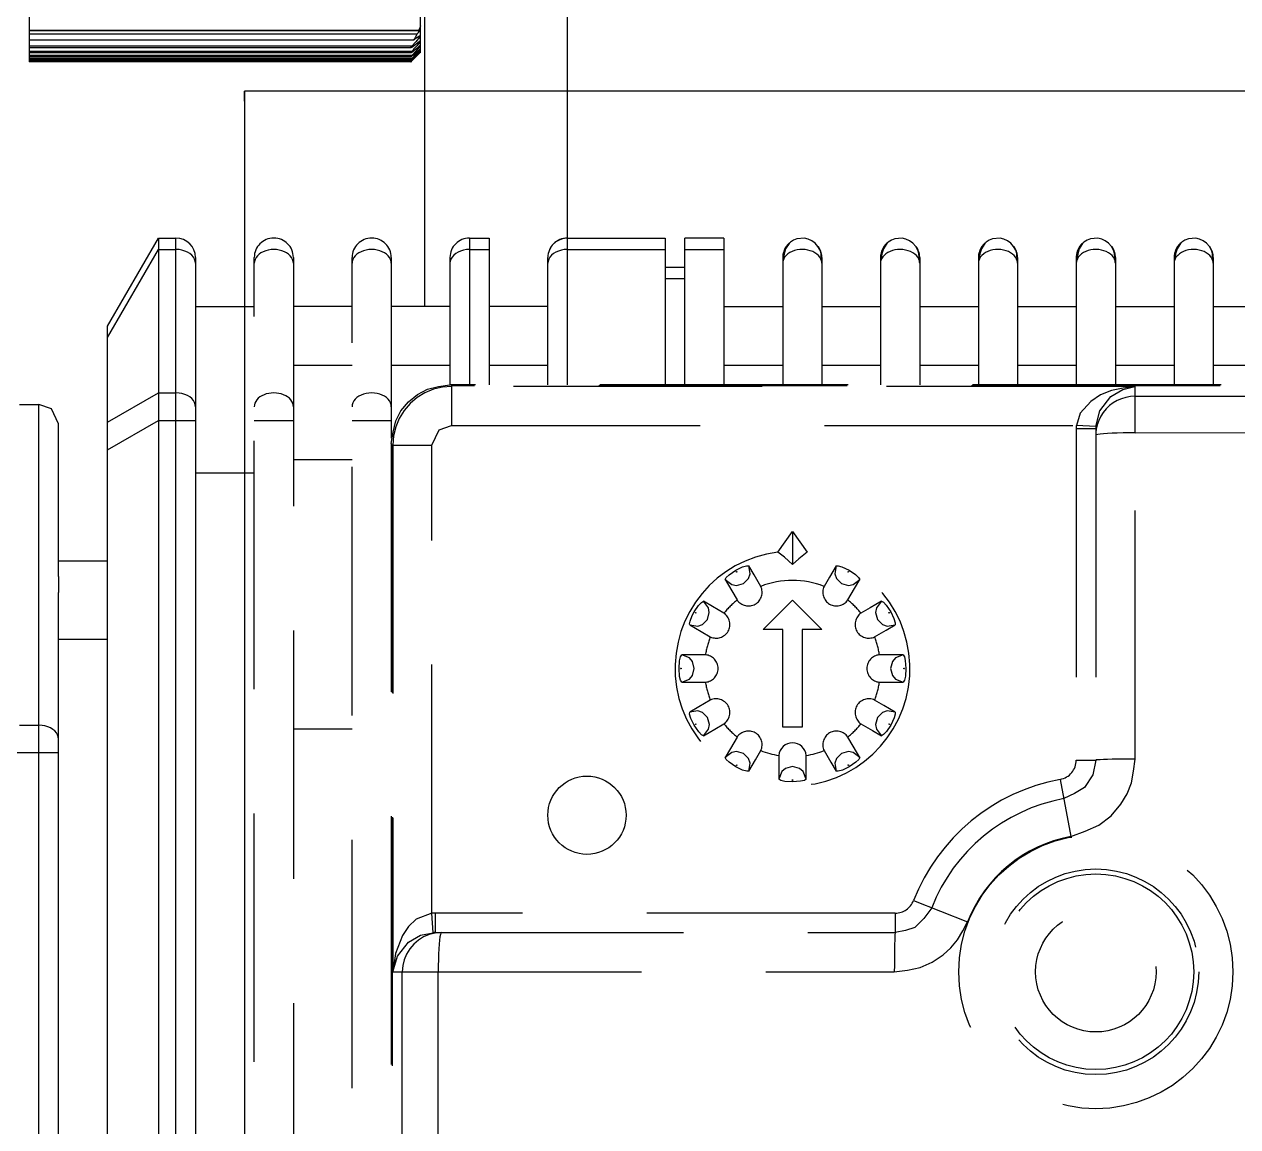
# Model space of a CAD drawing. Extents: x -9877 to -4419, y 2249 to 6216.
# Drawn here: x -5172.9 to -5110.9, y 2681.2 to 2737.6 of the extents above; entities that cross this region are included whole.
import ezdxf

# ---------------------------------------------------------------- set-up
doc = ezdxf.new("R2010")
doc.units = 0
doc.linetypes.add('DASHED', pattern=[19.05, 12.7, -6.35])
doc.layers.add('LY_1', color=7, linetype='CONTINUOUS')

msp = doc.modelspace()

# ---------------------------------------------------------------- linework, layer by layer
at = {"layer": 'LY_1', "color": 110, "linetype": 'CONTINUOUS'}
for p, q in [((-5152.454721, 3176.167356), (-5152.454721, 2734.167356)), ((-5145.154721, 2734.167356), (-5145.154721, 2771.246173)), ((-5172.654721, 2759.667356), (-5172.654721, 2735.667356)), ((-5152.654721, 2736.167356), (-5152.654721, 2742.261595)), ((-5152.664929, 2737.34134), (-5152.702577, 2737.325815)), ((-5152.654721, 2737.331224), (-5152.664929, 2737.34134)), ((-5172.654721, 2737.296267), (-5152.749824, 2737.296267)), ((-5152.702577, 2737.251173), (-5172.654721, 2737.251173)), ((-5152.850312, 2737.079657), (-5172.654721, 2737.079657)), ((-5172.654721, 2736.790369), (-5152.995552, 2736.790369)), ((-5152.702577, 2736.928769), (-5152.794723, 2736.928769)), ((-5152.672994, 2737.009434), (-5152.702577, 2736.992554)), ((-5152.662063, 2737.012024), (-5152.672994, 2737.009434)), ((-5152.654721, 2737.004741), (-5152.662063, 2737.012024)), ((-5152.657753, 2736.992881), (-5152.654721, 2737.004741)), ((-5153.104493, 2736.468267), (-5172.654721, 2736.468267)), ((-5153.148735, 2736.385013), (-5172.654721, 2736.385013)), ((-5153.104493, 2736.204759), (-5172.654721, 2736.204759)), ((-5153.150876, 2736.128341), (-5172.654721, 2736.128341)), ((-5153.148735, 2736.385018), (-5153.154721, 2736.391044)), ((-5153.154721, 2735.667356), (-5152.654721, 2736.167356)), ((-5153.150876, 2736.128345), (-5153.154721, 2736.132215)), ((-5153.142442, 2736.130832), (-5153.150876, 2736.128345)), ((-5153.104493, 2736.408814), (-5153.148735, 2736.385018)), ((-5153.104493, 2736.156845), (-5153.142442, 2736.130832)), ((-5152.702577, 2736.658683), (-5152.772143, 2736.658683)), ((-5152.702577, 2736.442229), (-5152.753007, 2736.442229)), ((-5152.702577, 2736.280463), (-5152.736433, 2736.280463)), ((-5152.702577, 2736.174174), (-5152.721806, 2736.174174)), ((-5152.702577, 2736.123877), (-5152.708682, 2736.123877)), ((-5152.682406, 2736.149301), (-5152.702577, 2736.12982)), ((-5152.654721, 2736.174361), (-5152.682406, 2736.149301)), ((-5153.104493, 2735.997095), (-5172.654721, 2735.997095)), ((-5153.152554, 2735.927399), (-5172.654721, 2735.927399)), ((-5153.104493, 2735.846288), (-5172.654721, 2735.846288)), ((-5153.153754, 2735.783166), (-5172.654721, 2735.783166)), ((-5153.104493, 2735.753071), (-5172.654721, 2735.753071)), ((-5153.154478, 2735.696343), (-5172.654721, 2735.696343)), ((-5153.154721, 2735.667356), (-5172.654721, 2735.667356)), ((-5153.152554, 2735.927399), (-5153.154721, 2735.929584)), ((-5153.154721, 2735.667356), (-5153.144438, 2735.677721)), ((-5153.142442, 2735.931673), (-5153.152554, 2735.927399)), ((-5153.144438, 2735.677721), (-5153.104493, 2735.7179)), ((-5153.104493, 2735.960954), (-5153.142442, 2735.931673)), ((-5153.104493, 2735.7179), (-5153.129216, 2735.7179)), ((-5139.802154, 2734.167356), (-5161.654721, 2734.167356)), ((-5161.654721, 2733.667356), (-5161.654721, 2734.167356)), ((-5051.654721, 2734.167356), (-5161.654721, 2734.167356)), ((-5161.654721, 2734.167356), (-5161.654721, 2667.167356)), ((-5168.654721, 2722.167356), (-5166.054721, 2726.667356)), ((-5166.054721, 2726.667356), (-5165.154721, 2726.667356)), ((-5166.054721, 2726.667356), (-5166.054721, 2651.667356)), ((-5165.154721, 2651.667356), (-5165.154721, 2726.667356)), ((-5168.654721, 2721.581569), (-5166.054721, 2726.081569)), ((-5166.054721, 2726.081569), (-5165.154721, 2726.081569)), ((-5164.154721, 2725.667356), (-5164.154721, 2652.667356)), ((-5164.154721, 2723.167356), (-5161.997248, 2723.167356)), ((-5168.654721, 2717.253142), (-5168.654721, 2721.581569)), ((-5168.654721, 2717.253142), (-5166.054721, 2718.753142)), ((-5166.054721, 2718.753142), (-5165.154721, 2718.753142)), ((-5173.154721, 2718.167356), (-5172.154721, 2718.167356)), ((-5172.154721, 2660.167356), (-5172.154721, 2718.167356)), ((-5171.154721, 2709.373354), (-5171.154721, 2717.167356)), ((-5168.654721, 2715.838928), (-5166.054721, 2717.338928)), ((-5166.054721, 2717.338928), (-5164.154721, 2717.338928)), ((-5168.654721, 2662.495783), (-5168.654721, 2715.838928)), ((-5164.154721, 2714.667356), (-5161.654721, 2714.667356)), ((-5171.154721, 2710.167356), (-5168.654721, 2710.167356)), ((-5171.154721, 2669.775374), (-5171.154721, 2708.559337)), ((-5171.154721, 2706.167356), (-5168.654721, 2706.167356)), ((-5173.154721, 2701.765335), (-5172.154721, 2701.765335)), ((-5171.154721, 2700.351122), (-5174.154721, 2700.351122)), ((-5119.154721, 2699.984009), (-5118.154721, 2699.984009))]:
    msp.add_line(p, q, dxfattribs=at)
at = {"layer": 'LY_1', "color": 110, "linetype": 'DASHED'}
for p, q in [((-5161.654721, 2734.167356), (-5161.654721, 2722.523301)), ((-5152.454721, 2734.167356), (-5152.454721, 2723.167356)), ((-5145.154721, 2726.667356), (-5145.154721, 2734.167356)), ((-5150.154721, 2726.667356), (-5150.154721, 2719.167353)), ((-5150.154721, 2726.667356), (-5149.154721, 2726.667356)), ((-5149.154721, 2726.667356), (-5149.154721, 2719.167353)), ((-5145.154721, 2726.657759), (-5145.304072, 2726.648744)), ((-5145.154721, 2726.667356), (-5140.154721, 2726.667356)), ((-5145.154721, 2719.167353), (-5145.154721, 2726.667356)), ((-5140.154721, 2726.667356), (-5140.154721, 2719.167353)), ((-5137.154721, 2726.667356), (-5139.154721, 2726.667356)), ((-5139.154721, 2719.167353), (-5139.154721, 2726.667356)), ((-5137.154721, 2726.667356), (-5137.154721, 2719.167353)), ((-5161.154721, 2665.509043), (-5161.154721, 2725.667356)), ((-5159.154721, 2725.667356), (-5159.154721, 2664.209316)), ((-5156.154721, 2664.167356), (-5156.154721, 2725.667356)), ((-5154.154721, 2725.667356), (-5154.154721, 2716.445324)), ((-5151.154721, 2725.667356), (-5151.154721, 2719.167353)), ((-5150.154721, 2726.081569), (-5149.154721, 2726.081569)), ((-5146.154721, 2719.167353), (-5146.154721, 2725.667356)), ((-5145.154721, 2726.081569), (-5140.154721, 2726.081569)), ((-5139.154721, 2726.081569), (-5137.154721, 2726.081569)), ((-5134.154721, 2725.667356), (-5134.154721, 2719.167353)), ((-5132.154721, 2725.667356), (-5132.154721, 2719.167353)), ((-5129.154721, 2725.667356), (-5129.154721, 2719.167353)), ((-5127.154721, 2725.667356), (-5127.154721, 2719.167353)), ((-5124.154721, 2725.667356), (-5124.154721, 2719.167353)), ((-5122.154721, 2725.667356), (-5122.154721, 2719.167353)), ((-5119.154721, 2725.667356), (-5119.154721, 2719.167353)), ((-5117.154721, 2725.667356), (-5117.154721, 2719.167353)), ((-5114.154721, 2725.667356), (-5114.154721, 2719.167353)), ((-5112.154721, 2725.667356), (-5112.154721, 2719.167353)), ((-5139.154721, 2725.167356), (-5140.154721, 2725.167356)), ((-5139.154721, 2724.581569), (-5140.154721, 2724.581569)), ((-5161.997248, 2723.167356), (-5161.154721, 2723.167356)), ((-5156.154721, 2723.167356), (-5159.154721, 2723.167356)), ((-5151.154721, 2723.167356), (-5154.154721, 2723.167356)), ((-5146.154721, 2723.167356), (-5149.154721, 2723.167356)), ((-5137.154721, 2723.167356), (-5134.154721, 2723.167356)), ((-5132.154721, 2723.167356), (-5129.154721, 2723.167356)), ((-5127.154721, 2723.167356), (-5124.154721, 2723.167356)), ((-5122.154721, 2723.167356), (-5119.154721, 2723.167356)), ((-5117.154721, 2723.167356), (-5114.154721, 2723.167356)), ((-5112.154721, 2723.167356), (-5109.154721, 2723.167356)), ((-5159.154721, 2720.167356), (-5156.154721, 2720.167356)), ((-5154.154721, 2720.167356), (-5151.154721, 2720.167356)), ((-5149.154721, 2720.167356), (-5146.154721, 2720.167356)), ((-5137.154721, 2720.167356), (-5134.154721, 2720.167356)), ((-5132.154721, 2720.167356), (-5129.154721, 2720.167356)), ((-5127.154721, 2720.167356), (-5124.154721, 2720.167356)), ((-5122.154721, 2720.167356), (-5119.154721, 2720.167356)), ((-5117.154721, 2720.167356), (-5114.154721, 2720.167356)), ((-5112.154721, 2720.167356), (-5109.154721, 2720.167356)), ((-5073.650613, 2719.167353), (-5151.15883, 2719.167353)), ((-5073.703018, 2719.114948), (-5151.106425, 2719.114948)), ((-5151.074735, 2719.083258), (-5151.106425, 2719.114948)), ((-5151.074735, 2719.083258), (-5151.074735, 2717.085999)), ((-5116.154721, 2719.083258), (-5151.074735, 2719.083258)), ((-5116.154721, 2719.083258), (-5116.154721, 2718.580397)), ((-5161.154721, 2717.338928), (-5159.154721, 2717.338928)), ((-5156.154721, 2717.338928), (-5154.154721, 2717.338928)), ((-5151.074735, 2717.085999), (-5119.15061, 2717.085999)), ((-5119.154721, 2716.928776), (-5118.154721, 2716.928776)), ((-5119.154721, 2716.928776), (-5119.154721, 2699.984009)), ((-5118.15198, 2717.033735), (-5119.15061, 2717.085999)), ((-5118.154721, 2716.928776), (-5118.154721, 2699.984009)), ((-5116.145152, 2700.035764), (-5116.145152, 2716.714314)), ((-5154.154718, 2716.171464), (-5154.154718, 2664.167356)), ((-5154.102313, 2716.119059), (-5154.102313, 2664.167356)), ((-5154.102313, 2716.119059), (-5154.070624, 2716.08737)), ((-5154.070624, 2716.08737), (-5152.073365, 2716.08737)), ((-5154.070624, 2716.08737), (-5154.070624, 2689.167356)), ((-5152.073365, 2692.163244), (-5152.073365, 2716.08737)), ((-5159.154721, 2715.341853), (-5156.154721, 2715.341853)), ((-5161.654721, 2714.667356), (-5161.154721, 2714.667356)), ((-5134.404721, 2710.620296), (-5133.654721, 2711.667356)), ((-5133.654721, 2711.667356), (-5132.904721, 2710.620296)), ((-5133.654721, 2711.667356), (-5133.654721, 2709.985537)), ((-5135.154721, 2706.667356), (-5133.654721, 2708.167356)), ((-5133.654721, 2708.167356), (-5132.154721, 2706.667356)), ((-5134.154721, 2706.667356), (-5135.154721, 2706.667356)), ((-5134.154721, 2701.667356), (-5134.154721, 2706.667356)), ((-5133.154721, 2706.667356), (-5133.154721, 2701.667356)), ((-5132.154721, 2706.667356), (-5133.154721, 2706.667356)), ((-5159.154721, 2701.591566), (-5156.154721, 2701.591566)), ((-5133.154721, 2701.667356), (-5134.154721, 2701.667356)), ((-5119.972903, 2699.000677), (-5119.433538, 2696.083615)), ((-5127.470131, 2692.803719), (-5124.706708, 2691.724989)), ((-5152.021101, 2691.164615), (-5152.073365, 2692.163244)), ((-5128.401672, 2692.167356), (-5151.916142, 2692.167356)), ((-5151.916142, 2692.167356), (-5151.916142, 2691.167356)), ((-5128.401672, 2692.167356), (-5128.401672, 2691.167356)), ((-5151.916142, 2691.167356), (-5128.401672, 2691.167356)), ((-5154.070624, 2689.167356), (-5128.4507, 2689.167356))]:
    msp.add_line(p, q, dxfattribs=at)
at = {"layer": 'LY_1', "color": 110, "linetype": 'CONTINUOUS'}
for points in [[(-5152.654721, 2737.517473), (-5152.701392, 2737.406681), (-5152.749824, 2737.296267)], [(-5152.702577, 2737.325815), (-5152.729009, 2737.309279), (-5152.749824, 2737.296267)], [(-5152.702577, 2737.251173), (-5152.666485, 2737.300195), (-5152.654721, 2737.331224)], [(-5152.702577, 2736.928769), (-5152.903188, 2736.698224), (-5153.104493, 2736.468267)], [(-5152.702577, 2736.711299), (-5152.903188, 2736.559864), (-5153.104493, 2736.408814)], [(-5152.850312, 2737.079657), (-5152.921552, 2736.934667), (-5152.995552, 2736.790369)], [(-5152.702577, 2736.992554), (-5152.848877, 2736.891366), (-5152.995552, 2736.790369)], [(-5152.850312, 2737.079657), (-5152.767267, 2737.175972), (-5152.702577, 2737.251173)], [(-5152.702577, 2736.928769), (-5152.666485, 2736.976368), (-5152.657753, 2736.992881)], [(-5152.654721, 2736.730206), (-5152.672994, 2736.730701), (-5152.702577, 2736.711299)], [(-5152.702577, 2736.658683), (-5152.666485, 2736.704628), (-5152.654721, 2736.730206)], [(-5153.154721, 2736.391044), (-5153.135598, 2736.429324), (-5153.104493, 2736.468267)], [(-5153.154721, 2736.132215), (-5153.135598, 2736.166995), (-5153.104493, 2736.204759)], [(-5152.702577, 2736.483422), (-5152.903188, 2736.319925), (-5153.104493, 2736.156845)], [(-5152.702577, 2736.442229), (-5152.903188, 2736.219378), (-5153.104493, 2735.997095)], [(-5153.009178, 2736.311916), (-5153.056816, 2736.258321), (-5153.104493, 2736.204759)], [(-5152.702577, 2736.310031), (-5152.903188, 2736.13527), (-5153.104493, 2735.960954)], [(-5152.702577, 2736.280463), (-5152.903188, 2736.063099), (-5153.104493, 2735.846288)], [(-5152.702577, 2736.191972), (-5152.903188, 2736.006798), (-5153.104493, 2735.822095)], [(-5152.702577, 2736.123877), (-5152.903188, 2735.92063), (-5153.104493, 2735.7179)], [(-5152.702577, 2736.658683), (-5152.855675, 2736.48513), (-5153.009178, 2736.311916)], [(-5152.702577, 2736.12982), (-5152.852294, 2735.984415), (-5153.002398, 2735.839287)], [(-5152.702577, 2736.174174), (-5152.843983, 2736.02544), (-5152.985735, 2735.876973)], [(-5152.702577, 2736.442229), (-5152.666485, 2736.486296), (-5152.654721, 2736.508955)], [(-5152.654721, 2736.508955), (-5152.672994, 2736.50525), (-5152.702577, 2736.483422)], [(-5152.702577, 2736.280463), (-5152.666485, 2736.322438), (-5152.654721, 2736.342066)], [(-5152.654721, 2736.342066), (-5152.672994, 2736.33418), (-5152.702577, 2736.310031)], [(-5152.702577, 2736.174174), (-5152.666485, 2736.213851), (-5152.654721, 2736.230354)], [(-5152.654721, 2736.230354), (-5152.672994, 2736.218324), (-5152.702577, 2736.191972)], [(-5152.702577, 2736.123877), (-5152.666485, 2736.161064), (-5152.654721, 2736.174361)], [(-5153.154721, 2735.929584), (-5153.135598, 2735.960695), (-5153.104493, 2735.997095)], [(-5153.154721, 2735.784139), (-5153.135598, 2735.811429), (-5153.104493, 2735.846288)], [(-5153.104493, 2735.822095), (-5153.142442, 2735.789689), (-5153.154721, 2735.784139)], [(-5153.154721, 2735.696587), (-5153.135598, 2735.719923), (-5153.104493, 2735.753071)], [(-5153.104493, 2735.740946), (-5153.142442, 2735.705572), (-5153.154721, 2735.696587)], [(-5152.985735, 2735.876973), (-5153.045084, 2735.814999), (-5153.104493, 2735.753071)], [(-5153.002398, 2735.839287), (-5153.053423, 2735.7901), (-5153.104493, 2735.740946)], [(-5164.154721, 2725.374462), (-5164.167033, 2725.485078), (-5164.203665, 2725.59297), (-5164.263715, 2725.695482), (-5164.345704, 2725.790089), (-5164.447614, 2725.874462), (-5164.566936, 2725.946524), (-5164.700731, 2726.004499), (-5164.845704, 2726.046961), (-5164.998287, 2726.072864), (-5165.154721, 2726.081569)], [(-5168.654721, 2721.581569), (-5168.654721, 2722.047353), (-5168.654721, 2722.167356)], [(-5164.154721, 2718.046035), (-5164.167033, 2718.156651), (-5164.203665, 2718.264543), (-5164.263715, 2718.367055), (-5164.345704, 2718.461662), (-5164.447614, 2718.546035), (-5164.566936, 2718.618097), (-5164.700731, 2718.676072), (-5164.845704, 2718.718534), (-5164.998287, 2718.744436), (-5165.154721, 2718.753142)], [(-5171.154721, 2717.167356), (-5171.521221, 2717.941098), (-5172.154721, 2718.167356)], [(-5168.654721, 2715.838928), (-5168.654721, 2716.689748), (-5168.654721, 2717.253142)], [(-5171.154721, 2709.373354), (-5171.155554, 2708.948144), (-5171.154721, 2708.559337)], [(-5171.154721, 2701.058229), (-5171.167033, 2701.168844), (-5171.203665, 2701.276737), (-5171.263715, 2701.379248), (-5171.345704, 2701.473856), (-5171.447614, 2701.558229), (-5171.566936, 2701.63029), (-5171.700731, 2701.688265), (-5171.845704, 2701.730727), (-5171.998287, 2701.75663), (-5172.154721, 2701.765335)], [(-5135.879868, 2699.415942), (-5135.819555, 2699.836853), (-5135.903642, 2700.066686), (-5136.161596, 2700.324799), (-5136.514747, 2700.419396), (-5136.755785, 2700.377187), (-5137.09007, 2700.114518)], [(-5136.552067, 2699.648845), (-5136.886022, 2699.87627), (-5137.037372, 2700.017454), (-5137.090049, 2700.114503)], [(-5135.87992, 2699.415838), (-5135.54069, 2700.004155), (-5135.273118, 2700.468452)], [(-5132.036325, 2700.468452), (-5131.696126, 2699.878175), (-5131.429523, 2699.415838)], [(-5130.219561, 2700.114423), (-5130.553548, 2700.377146), (-5130.794554, 2700.419389), (-5131.146453, 2700.324696), (-5131.405704, 2700.066896), (-5131.489745, 2699.837144), (-5131.429249, 2699.415973)], [(-5130.21954, 2700.114392), (-5130.272106, 2700.017471), (-5130.423055, 2699.876579), (-5130.757236, 2699.648925)], [(-5135.880201, 2699.415957), (-5135.994876, 2699.413918), (-5136.199503, 2699.477755), (-5136.552067, 2699.648845)], [(-5130.757236, 2699.648925), (-5131.104419, 2699.479903), (-5131.312711, 2699.4143), (-5131.429241, 2699.415957)], [(-5116.145152, 2700.035764), (-5116.459081, 2700.035162), (-5116.76547, 2700.033292), (-5117.056729, 2700.030202), (-5117.325642, 2700.025967), (-5117.565547, 2700.020693), (-5117.770502, 2700.01451), (-5117.935429, 2700.007572), (-5118.056242, 2700.00005), (-5118.129948, 2699.99213), (-5118.154721, 2699.984009)]]:
    msp.add_lwpolyline(points, dxfattribs=at)
at = {"layer": 'LY_1', "color": 110, "linetype": 'DASHED'}
for points in [[(-5145.304072, 2726.648744), (-5145.453139, 2726.616518), (-5145.724698, 2726.487266), (-5145.944077, 2726.280219), (-5146.091263, 2726.01835)], [(-5132.168304, 2725.500895), (-5132.193352, 2725.871149), (-5132.245972, 2726.04381), (-5132.354029, 2726.238937), (-5132.499887, 2726.408379), (-5132.66993, 2726.531627), (-5132.854855, 2726.611718), (-5133.046978, 2726.651978), (-5133.427787, 2726.618772), (-5133.602739, 2726.551281), (-5133.759434, 2726.453281), (-5133.829829, 2726.389499), (-5134.002485, 2726.118221), (-5134.082935, 2725.852923), (-5134.134005, 2725.51373)], [(-5127.168304, 2725.500895), (-5127.193352, 2725.871149), (-5127.245972, 2726.04381), (-5127.354029, 2726.238937), (-5127.499887, 2726.408379), (-5127.66993, 2726.531627), (-5127.854855, 2726.611718), (-5128.046978, 2726.651978), (-5128.427787, 2726.618772), (-5128.602739, 2726.551281), (-5128.759434, 2726.453281), (-5128.829829, 2726.389499), (-5129.002485, 2726.118221), (-5129.082935, 2725.852923), (-5129.134005, 2725.51373)], [(-5122.168304, 2725.500895), (-5122.193352, 2725.871149), (-5122.245972, 2726.04381), (-5122.354029, 2726.238937), (-5122.499887, 2726.408379), (-5122.66993, 2726.531627), (-5122.854855, 2726.611718), (-5123.046978, 2726.651978), (-5123.427787, 2726.618772), (-5123.602739, 2726.551281), (-5123.759434, 2726.453281), (-5123.829829, 2726.389499), (-5124.002485, 2726.118221), (-5124.082935, 2725.852923), (-5124.134005, 2725.51373)], [(-5117.168304, 2725.500895), (-5117.193352, 2725.871149), (-5117.245972, 2726.04381), (-5117.354029, 2726.238937), (-5117.499887, 2726.408379), (-5117.66993, 2726.531627), (-5117.854855, 2726.611718), (-5118.046978, 2726.651978), (-5118.427787, 2726.618772), (-5118.602739, 2726.551281), (-5118.759434, 2726.453281), (-5118.829829, 2726.389499), (-5119.002485, 2726.118221), (-5119.082935, 2725.852923), (-5119.134005, 2725.51373)], [(-5112.168304, 2725.500895), (-5112.193352, 2725.871149), (-5112.245972, 2726.04381), (-5112.354029, 2726.238937), (-5112.499887, 2726.408379), (-5112.66993, 2726.531627), (-5112.854855, 2726.611718), (-5113.046978, 2726.651978), (-5113.427787, 2726.618772), (-5113.602739, 2726.551281), (-5113.759434, 2726.453281), (-5113.829829, 2726.389499), (-5114.002485, 2726.118221), (-5114.082935, 2725.852923), (-5114.134005, 2725.51373)], [(-5159.154721, 2725.374462), (-5159.1649, 2725.475094), (-5159.195228, 2725.573677), (-5159.245089, 2725.668205), (-5159.313468, 2725.756753), (-5159.398972, 2725.837519), (-5159.499861, 2725.908858), (-5159.61408, 2725.969318), (-5159.739306, 2726.017669), (-5159.872989, 2726.052926), (-5160.012406, 2726.074372), (-5160.154721, 2726.081569), (-5160.297036, 2726.074372), (-5160.436454, 2726.052926), (-5160.570136, 2726.017669), (-5160.695362, 2725.969318), (-5160.809582, 2725.908858), (-5160.910471, 2725.837519), (-5160.995975, 2725.756753), (-5161.064353, 2725.668205), (-5161.114214, 2725.573677), (-5161.144543, 2725.475094), (-5161.154721, 2725.374462)], [(-5154.154721, 2725.374462), (-5154.1649, 2725.475094), (-5154.195228, 2725.573677), (-5154.245089, 2725.668205), (-5154.313468, 2725.756753), (-5154.398972, 2725.837519), (-5154.499861, 2725.908858), (-5154.61408, 2725.969318), (-5154.739306, 2726.017669), (-5154.872989, 2726.052926), (-5155.012406, 2726.074372), (-5155.154721, 2726.081569), (-5155.297036, 2726.074372), (-5155.436454, 2726.052926), (-5155.570136, 2726.017669), (-5155.695362, 2725.969318), (-5155.809582, 2725.908858), (-5155.910471, 2725.837519), (-5155.995975, 2725.756753), (-5156.064353, 2725.668205), (-5156.114214, 2725.573677), (-5156.144543, 2725.475094), (-5156.154721, 2725.374462)], [(-5150.154721, 2726.081569), (-5150.311156, 2726.072864), (-5150.463738, 2726.046961), (-5150.608712, 2726.004499), (-5150.742507, 2725.946524), (-5150.861828, 2725.874462), (-5150.963738, 2725.790089), (-5151.045728, 2725.695482), (-5151.105778, 2725.59297), (-5151.14241, 2725.485078), (-5151.154721, 2725.374462)], [(-5145.154721, 2726.081569), (-5145.311156, 2726.072864), (-5145.463738, 2726.046961), (-5145.608712, 2726.004499), (-5145.742506, 2725.946524), (-5145.861828, 2725.874462), (-5145.963738, 2725.790089), (-5146.045728, 2725.695482), (-5146.105778, 2725.59297), (-5146.14241, 2725.485078), (-5146.154721, 2725.374462), (-5146.154721, 2725.374462)], [(-5132.170766, 2725.500623), (-5132.204715, 2725.595244), (-5132.25677, 2725.685657), (-5132.325939, 2725.770139), (-5132.410903, 2725.84708), (-5132.510044, 2725.915013), (-5132.621471, 2725.972645), (-5132.743061, 2726.018875), (-5132.872498, 2726.052824), (-5133.007313, 2726.073845), (-5133.144937, 2726.081535), (-5133.282748, 2726.07575), (-5133.418119, 2726.056599), (-5133.54847, 2726.024448), (-5133.671316, 2725.979908), (-5133.784317, 2725.92383), (-5133.885318, 2725.857281), (-5133.972396, 2725.78153), (-5134.043889, 2725.698021), (-5134.098436, 2725.608346), (-5134.134997, 2725.514213)], [(-5127.170766, 2725.500623), (-5127.204715, 2725.595244), (-5127.25677, 2725.685657), (-5127.325939, 2725.770139), (-5127.410903, 2725.84708), (-5127.510044, 2725.915013), (-5127.621471, 2725.972645), (-5127.743061, 2726.018875), (-5127.872498, 2726.052824), (-5128.007313, 2726.073845), (-5128.144937, 2726.081535), (-5128.282748, 2726.07575), (-5128.418119, 2726.056599), (-5128.54847, 2726.024448), (-5128.671316, 2725.979908), (-5128.784317, 2725.92383), (-5128.885318, 2725.857281), (-5128.972396, 2725.78153), (-5129.043889, 2725.698021), (-5129.098436, 2725.608346), (-5129.134997, 2725.514213)], [(-5122.170766, 2725.500623), (-5122.204715, 2725.595244), (-5122.25677, 2725.685657), (-5122.325939, 2725.770139), (-5122.410903, 2725.84708), (-5122.510044, 2725.915013), (-5122.621471, 2725.972645), (-5122.743061, 2726.018875), (-5122.872498, 2726.052824), (-5123.007313, 2726.073845), (-5123.144937, 2726.081535), (-5123.282748, 2726.07575), (-5123.418119, 2726.056599), (-5123.54847, 2726.024448), (-5123.671316, 2725.979908), (-5123.784317, 2725.92383), (-5123.885318, 2725.857281), (-5123.972396, 2725.78153), (-5124.043889, 2725.698021), (-5124.098436, 2725.608346), (-5124.134997, 2725.514213)], [(-5117.170766, 2725.500623), (-5117.204715, 2725.595244), (-5117.25677, 2725.685657), (-5117.325939, 2725.770139), (-5117.410903, 2725.84708), (-5117.510044, 2725.915013), (-5117.621471, 2725.972645), (-5117.743061, 2726.018875), (-5117.872498, 2726.052824), (-5118.007313, 2726.073845), (-5118.144937, 2726.081535), (-5118.282748, 2726.07575), (-5118.418119, 2726.056599), (-5118.54847, 2726.024448), (-5118.671316, 2725.979908), (-5118.784317, 2725.92383), (-5118.885318, 2725.857281), (-5118.972396, 2725.78153), (-5119.043889, 2725.698021), (-5119.098436, 2725.608346), (-5119.134997, 2725.514213)], [(-5112.170766, 2725.500623), (-5112.204715, 2725.595244), (-5112.25677, 2725.685657), (-5112.325939, 2725.770139), (-5112.410903, 2725.84708), (-5112.510044, 2725.915013), (-5112.621471, 2725.972645), (-5112.743061, 2726.018875), (-5112.872498, 2726.052824), (-5113.007313, 2726.073845), (-5113.144937, 2726.081535), (-5113.282748, 2726.07575), (-5113.418119, 2726.056599), (-5113.54847, 2726.024448), (-5113.671316, 2725.979908), (-5113.784317, 2725.92383), (-5113.885318, 2725.857281), (-5113.972396, 2725.78153), (-5114.043889, 2725.698021), (-5114.098436, 2725.608346), (-5114.134997, 2725.514213)], [(-5134.134997, 2725.514213), (-5134.149778, 2725.444685), (-5134.154721, 2725.374462)], [(-5132.154721, 2725.374462), (-5132.158741, 2725.437797), (-5132.170766, 2725.500623)], [(-5129.134997, 2725.514213), (-5129.149778, 2725.444685), (-5129.154721, 2725.374462)], [(-5127.154721, 2725.374462), (-5127.158741, 2725.437797), (-5127.170766, 2725.500623)], [(-5124.134997, 2725.514213), (-5124.149778, 2725.444685), (-5124.154721, 2725.374462)], [(-5122.154721, 2725.374462), (-5122.158741, 2725.437797), (-5122.170766, 2725.500623)], [(-5119.134997, 2725.514213), (-5119.149778, 2725.444685), (-5119.154721, 2725.374462)], [(-5117.154721, 2725.374462), (-5117.158741, 2725.437797), (-5117.170766, 2725.500623)], [(-5114.134997, 2725.514213), (-5114.149778, 2725.444685), (-5114.154721, 2725.374462)], [(-5112.154721, 2725.374462), (-5112.158741, 2725.437797), (-5112.170766, 2725.500623)], [(-5159.154721, 2718.046035), (-5159.163276, 2718.138331), (-5159.188795, 2718.229048), (-5159.230842, 2718.316633), (-5159.288696, 2718.399589), (-5159.361368, 2718.476495), (-5159.447614, 2718.546035), (-5159.54596, 2718.607021), (-5159.654721, 2718.658408), (-5159.772038, 2718.699317), (-5159.895902, 2718.729048), (-5160.024195, 2718.747093), (-5160.154721, 2718.753142), (-5160.285247, 2718.747093), (-5160.41354, 2718.729048), (-5160.537405, 2718.699317), (-5160.654721, 2718.658408), (-5160.763483, 2718.607021), (-5160.861828, 2718.546035), (-5160.948075, 2718.476495), (-5161.020747, 2718.399589), (-5161.078601, 2718.316633), (-5161.120647, 2718.229048), (-5161.146166, 2718.138331), (-5161.154721, 2718.046035)], [(-5154.154721, 2718.046035), (-5154.1649, 2718.146667), (-5154.195228, 2718.24525), (-5154.245089, 2718.339778), (-5154.313468, 2718.428326), (-5154.398972, 2718.509092), (-5154.499861, 2718.580431), (-5154.61408, 2718.640891), (-5154.739306, 2718.689242), (-5154.872989, 2718.724499), (-5155.012406, 2718.745945), (-5155.154721, 2718.753142), (-5155.297036, 2718.745945), (-5155.436454, 2718.724499), (-5155.570136, 2718.689242), (-5155.695362, 2718.640891), (-5155.809582, 2718.580431), (-5155.910471, 2718.509092), (-5155.995975, 2718.428326), (-5156.064353, 2718.339778), (-5156.114214, 2718.24525), (-5156.144543, 2718.146667), (-5156.154721, 2718.046035)], [(-5154.154718, 2716.171464), (-5154.060293, 2716.751357), (-5153.925573, 2717.317304), (-5153.657715, 2717.833548), (-5153.276042, 2718.288676), (-5152.820914, 2718.670349), (-5152.304669, 2718.938207), (-5151.738723, 2719.072928), (-5151.15883, 2719.167353)], [(-5151.074735, 2719.083258), (-5151.542949, 2719.045637), (-5151.999627, 2718.935347), (-5152.433558, 2718.755095), (-5152.834088, 2718.509308), (-5153.191384, 2718.204018), (-5153.496673, 2717.846723), (-5153.742461, 2717.446193), (-5153.922713, 2717.012262), (-5154.033003, 2716.555583), (-5154.070624, 2716.08737), (-5154.070624, 2716.08737)], [(-5116.154721, 2719.083258), (-5116.759477, 2718.994886), (-5117.355156, 2718.874507), (-5117.909178, 2718.649494), (-5118.418228, 2718.31782), (-5118.949568, 2717.714379), (-5119.15061, 2717.085999)], [(-5118.15198, 2717.033735), (-5117.943229, 2717.839487), (-5117.386542, 2718.56277), (-5116.783101, 2718.932787), (-5116.154721, 2719.083258)], [(-5116.154721, 2718.580397), (-5095.105301, 2718.613663), (-5074.115207, 2718.702758)], [(-5116.154721, 2718.580397), (-5116.389796, 2718.566553), (-5116.621612, 2718.525213), (-5116.846955, 2718.456949), (-5117.062702, 2718.362709), (-5117.265862, 2718.243798), (-5117.453617, 2718.101866), (-5117.623366, 2717.938879), (-5117.772755, 2717.757097), (-5117.899713, 2717.559041), (-5118.00248, 2717.347456), (-5118.079632, 2717.125275), (-5118.130098, 2716.895578), (-5118.148556, 2716.739841), (-5118.154721, 2716.583138)], [(-5116.145152, 2716.714314), (-5116.145417, 2717.001848), (-5116.145878, 2717.28056), (-5116.146525, 2717.544578), (-5116.147345, 2717.788339), (-5116.148321, 2718.006708), (-5116.149431, 2718.195083), (-5116.150653, 2718.349495), (-5116.151961, 2718.466692), (-5116.153326, 2718.544204), (-5116.154721, 2718.580397)], [(-5152.073365, 2716.08737), (-5151.707571, 2716.860178), (-5151.074735, 2717.085999)], [(-5118.15198, 2717.033735), (-5118.154036, 2716.981273), (-5118.154721, 2716.928776)], [(-5116.145152, 2716.714314), (-5116.459081, 2716.712788), (-5116.76547, 2716.70805), (-5117.056729, 2716.700217), (-5117.325642, 2716.689484), (-5117.565547, 2716.676116), (-5117.770502, 2716.660445), (-5117.935429, 2716.642859), (-5118.056242, 2716.623794), (-5118.129948, 2716.603721), (-5118.154721, 2716.583138)], [(-5116.145152, 2716.714314), (-5094.995017, 2716.747739), (-5073.904492, 2716.83726)], [(-5133.654721, 2709.985537), (-5134.0649, 2710.351115), (-5134.404721, 2710.620296)], [(-5132.904721, 2710.620296), (-5133.334686, 2710.274823), (-5133.654721, 2709.985537)], [(-5137.089902, 2709.220319), (-5137.037332, 2709.317246), (-5136.886378, 2709.45814), (-5136.552206, 2709.685786)], [(-5137.089881, 2709.220288), (-5136.755894, 2708.957565), (-5136.514888, 2708.915323), (-5136.16299, 2709.010015), (-5135.903739, 2709.267815), (-5135.819698, 2709.497567), (-5135.880194, 2709.918738)], [(-5136.552206, 2709.685786), (-5136.205033, 2709.854805), (-5135.996738, 2709.92041), (-5135.880202, 2709.918754)], [(-5135.273118, 2708.866259), (-5135.613317, 2709.456536), (-5135.87992, 2709.918874)], [(-5131.429523, 2709.918874), (-5131.768752, 2709.330556), (-5132.036325, 2708.866259)], [(-5131.429523, 2709.918873), (-5131.490004, 2709.498461), (-5131.40752, 2709.267143), (-5131.147994, 2709.011215), (-5130.794398, 2708.915312), (-5130.553316, 2708.957592), (-5130.219373, 2709.220192)], [(-5131.430046, 2709.919097), (-5131.322381, 2709.922503), (-5131.127074, 2709.863561), (-5130.757376, 2709.685866)], [(-5130.757376, 2709.685866), (-5130.437471, 2709.469776), (-5130.2758, 2709.321511), (-5130.219202, 2709.220065)], [(-5137.09007, 2709.220193), (-5136.750187, 2708.632252), (-5136.48188, 2708.16838)], [(-5130.827562, 2708.16838), (-5130.486467, 2708.75814), (-5130.219372, 2709.220193)], [(-5138.906136, 2706.892797), (-5138.917594, 2706.941964), (-5138.88543, 2707.094136), (-5138.773875, 2707.374345), (-5138.673232, 2707.564701)], [(-5138.906123, 2706.89279), (-5138.484453, 2706.831662), (-5138.25478, 2706.915934), (-5137.99726, 2707.174009), (-5137.903032, 2707.527214), (-5137.945243, 2707.768434), (-5138.207504, 2708.102786)], [(-5138.673232, 2707.564701), (-5138.459206, 2707.882006), (-5138.309827, 2708.045404), (-5138.2075, 2708.102783)], [(-5137.155746, 2707.494515), (-5137.745505, 2707.83561), (-5138.207558, 2708.102704)], [(-5129.101884, 2708.102704), (-5129.689824, 2707.762821), (-5130.153697, 2707.494515)], [(-5129.101789, 2708.102515), (-5129.364511, 2707.768529), (-5129.406754, 2707.527523), (-5129.312062, 2707.175624), (-5129.054262, 2706.916373), (-5128.82451, 2706.832332), (-5128.403339, 2706.892829)], [(-5129.101757, 2708.102537), (-5129.004825, 2708.04996), (-5128.863927, 2707.899), (-5128.636291, 2707.56484)], [(-5128.636291, 2707.56484), (-5128.467277, 2707.217678), (-5128.401669, 2707.00938), (-5128.403323, 2706.892836)], [(-5138.906239, 2706.892554), (-5138.317922, 2706.553324), (-5137.853625, 2706.285752)], [(-5129.455817, 2706.285752), (-5128.865541, 2706.625951), (-5128.403203, 2706.892554)], [(-5139.449552, 2704.667276), (-5139.422339, 2705.052453), (-5139.375008, 2705.265638), (-5139.315306, 2705.365732)], [(-5139.315256, 2703.968886), (-5138.920738, 2704.126766), (-5138.763652, 2704.314362), (-5138.669709, 2704.666461), (-5138.763345, 2705.019879), (-5138.920295, 2705.207536), (-5139.315288, 2705.365731)], [(-5138.100277, 2705.365235), (-5138.781571, 2705.365752), (-5139.315268, 2705.366036)], [(-5127.994174, 2705.366036), (-5128.673287, 2705.365659), (-5129.209166, 2705.365235)], [(-5127.994186, 2705.365825), (-5128.388704, 2705.207945), (-5128.54579, 2705.020349), (-5128.639733, 2704.66825), (-5128.546098, 2704.314833), (-5128.389147, 2704.127175), (-5127.994154, 2703.968981)], [(-5127.994148, 2705.365827), (-5127.936513, 2705.271898), (-5127.889953, 2705.070666), (-5127.85989, 2704.667436)], [(-5139.315294, 2703.968884), (-5139.372924, 2704.062796), (-5139.419484, 2704.264014), (-5139.449552, 2704.667276)], [(-5127.85989, 2704.667436), (-5127.8871, 2704.282283), (-5127.93443, 2704.069088), (-5127.994137, 2703.96898)], [(-5139.315268, 2703.968675), (-5138.636156, 2703.969052), (-5138.100277, 2703.969476)], [(-5129.209166, 2703.969476), (-5128.527871, 2703.968959), (-5127.994174, 2703.968675)], [(-5137.853625, 2703.048959), (-5138.443902, 2702.70876), (-5138.906239, 2702.442157)], [(-5128.403203, 2702.442157), (-5128.991521, 2702.781387), (-5129.455817, 2703.048959)], [(-5138.673151, 2701.769871), (-5138.842167, 2702.116999), (-5138.908035, 2702.326223), (-5138.906323, 2702.442353)], [(-5138.207558, 2701.232007), (-5137.944974, 2701.565855), (-5137.900749, 2701.807424), (-5137.997541, 2702.158827), (-5138.255812, 2702.418679), (-5138.485735, 2702.502605), (-5138.906238, 2702.442158)], [(-5128.403204, 2702.442158), (-5128.823616, 2702.502638), (-5129.054934, 2702.420154), (-5129.310862, 2702.160628), (-5129.406765, 2701.807033), (-5129.364485, 2701.56595), (-5129.101885, 2701.232007)], [(-5128.40298, 2702.442681), (-5128.399572, 2702.335023), (-5128.45851, 2702.139724), (-5128.636211, 2701.77001)], [(-5138.207217, 2701.231552), (-5138.302131, 2701.282409), (-5138.441591, 2701.43084), (-5138.673151, 2701.769871)], [(-5138.207559, 2701.232007), (-5137.619618, 2701.57189), (-5137.155746, 2701.840196)], [(-5130.153697, 2701.840196), (-5129.563937, 2701.499101), (-5129.101884, 2701.232007)], [(-5128.636211, 2701.77001), (-5128.852308, 2701.450095), (-5129.000572, 2701.288429), (-5129.102012, 2701.231837)], [(-5136.48188, 2701.166331), (-5136.822976, 2700.576571), (-5137.09007, 2700.114518)], [(-5130.219372, 2700.114518), (-5130.559255, 2700.702458), (-5130.827562, 2701.166331)], [(-5134.352601, 2700.2218), (-5134.353118, 2699.540506), (-5134.353402, 2699.006809)], [(-5132.956041, 2699.006808), (-5132.956418, 2699.685921), (-5132.956842, 2700.2218)], [(-5132.956041, 2699.006809), (-5133.113869, 2699.401137), (-5133.300961, 2699.560222), (-5133.653681, 2699.652099), (-5134.007855, 2699.558356), (-5134.195499, 2699.4012), (-5134.353402, 2699.00681)], [(-5118.154721, 2699.984009), (-5118.303936, 2699.227422), (-5118.73002, 2698.583339), (-5119.24077, 2698.272484), (-5119.791085, 2698.017345)], [(-5119.433538, 2696.083615), (-5118.701073, 2696.347709), (-5117.995012, 2696.659825), (-5117.379801, 2697.131262), (-5116.871193, 2697.733316), (-5116.551767, 2698.26234), (-5116.33162, 2698.830232), (-5116.221909, 2699.428561), (-5116.145152, 2700.035764)], [(-5133.654641, 2698.872526), (-5134.03976, 2698.899716), (-5134.25389, 2698.947283), (-5134.353614, 2699.006834)], [(-5132.955475, 2699.006877), (-5133.046997, 2698.9501), (-5133.245578, 2698.903494), (-5133.654641, 2698.872526)], [(-5152.073365, 2692.163244), (-5152.873654, 2691.850118), (-5153.276056, 2691.486395), (-5153.58237, 2691.015087), (-5153.936596, 2690.109925), (-5154.070624, 2689.167356)], [(-5126.53859, 2692.440083), (-5126.939041, 2691.892936), (-5127.39759, 2691.437906), (-5127.881601, 2691.274043), (-5128.401672, 2691.167356)], [(-5128.4507, 2689.167356), (-5127.785203, 2689.258417), (-5127.131336, 2689.390074), (-5126.517311, 2689.656883), (-5125.956189, 2690.038742), (-5125.557682, 2690.39541), (-5125.219777, 2690.802083), (-5124.95279, 2691.256305), (-5124.706708, 2691.724989)], [(-5154.070624, 2689.167356), (-5153.840931, 2689.967645), (-5153.265698, 2690.67636), (-5152.652988, 2691.030587), (-5152.021101, 2691.164615)], [(-5151.59329, 2691.167356), (-5151.905731, 2691.142732), (-5152.210477, 2691.069469), (-5152.500027, 2690.949369), (-5152.76725, 2690.78539), (-5153.005566, 2690.581569), (-5153.209107, 2690.342926), (-5153.372861, 2690.075337), (-5153.492797, 2689.78539), (-5153.56596, 2689.480225), (-5153.590549, 2689.167356)], [(-5151.916142, 2691.167356), (-5151.968639, 2691.16667), (-5152.021101, 2691.164615)], [(-5151.59329, 2691.167356), (-5151.618319, 2691.142732), (-5151.642731, 2691.069469), (-5151.665926, 2690.949369), (-5151.687332, 2690.78539), (-5151.706423, 2690.581569), (-5151.722728, 2690.342926), (-5151.735845, 2690.075337), (-5151.745453, 2689.78539), (-5151.751314, 2689.480225), (-5151.753284, 2689.167356)], [(-5128.401672, 2691.167356), (-5128.409342, 2691.142732), (-5128.416823, 2691.069469), (-5128.42393, 2690.949369), (-5128.43049, 2690.78539), (-5128.43634, 2690.581569), (-5128.441337, 2690.342926), (-5128.445357, 2690.075337), (-5128.448301, 2689.78539), (-5128.450097, 2689.480225), (-5128.4507, 2689.167356)], [(-5153.630058, 2664.167357), (-5153.600429, 2676.661659), (-5153.590549, 2689.167356)], [(-5151.792603, 2664.167363), (-5151.763116, 2676.661716), (-5151.753284, 2689.167356)]]:
    msp.add_lwpolyline(points, dxfattribs=at)
for points in [[(-5136.512955, 2709.617922), (-5136.493298, 2709.6167), (-5136.490249, 2709.604552), (-5136.500464, 2709.596368), (-5136.512655, 2709.591594), (-5136.512955, 2709.617922)], [(-5130.796519, 2709.617947), (-5130.787727, 2709.600308), (-5130.808943, 2709.596342), (-5130.819191, 2709.604514), (-5130.816183, 2709.616682), (-5130.796519, 2709.617947)], [(-5138.60531, 2707.525556), (-5138.587674, 2707.53433), (-5138.583709, 2707.513138), (-5138.591879, 2707.502906), (-5138.604045, 2707.505916), (-5138.60531, 2707.525556)], [(-5128.704155, 2707.525589), (-5128.705377, 2707.505932), (-5128.717525, 2707.502884), (-5128.725709, 2707.513098), (-5128.730483, 2707.525289), (-5128.704155, 2707.525589)], [(-5139.371154, 2704.667336), (-5139.360267, 2704.683749), (-5139.348223, 2704.680314), (-5139.346242, 2704.667376), (-5139.348203, 2704.654431), (-5139.360243, 2704.650958), (-5139.371154, 2704.667336)], [(-5127.938288, 2704.667376), (-5127.949175, 2704.650963), (-5127.96122, 2704.654397), (-5127.9632, 2704.667335), (-5127.961239, 2704.68028), (-5127.9492, 2704.683753), (-5127.938288, 2704.667376)], [(-5138.605293, 2701.809119), (-5138.604087, 2701.828791), (-5138.591931, 2701.83184), (-5138.58373, 2701.821617), (-5138.578941, 2701.809416), (-5138.605293, 2701.809119)], [(-5128.70413, 2701.809153), (-5128.721769, 2701.800361), (-5128.725735, 2701.821578), (-5128.717563, 2701.831826), (-5128.705394, 2701.828817), (-5128.70413, 2701.809153)], [(-5133.654701, 2698.950916), (-5133.671135, 2698.961796), (-5133.667698, 2698.973849), (-5133.654744, 2698.975839), (-5133.641783, 2698.973886), (-5133.638304, 2698.961843), (-5133.654701, 2698.950916)]]:
    msp.add_lwpolyline(points, close=True, dxfattribs=at)
at = {"layer": 'LY_1', "color": 110, "linetype": 'CONTINUOUS'}
for points in [[(-5136.512921, 2699.716767), (-5136.521697, 2699.734401), (-5136.500507, 2699.73837), (-5136.490275, 2699.730203), (-5136.493283, 2699.718037), (-5136.512921, 2699.716767)], [(-5130.796487, 2699.71679), (-5130.816145, 2699.718011), (-5130.819193, 2699.730159), (-5130.808978, 2699.738343), (-5130.796787, 2699.743118), (-5130.796487, 2699.71679)]]:
    msp.add_lwpolyline(points, close=True, dxfattribs=at)
at = {"layer": 'LY_1', "color": 110, "linetype": 'DASHED'}
for centre, radius in [((-5144.154721, 2697.167356), 2), ((-5118.154721, 2689.167356), 7), ((-5118.154721, 2689.167356), 5.256933), ((-5118.154721, 2689.167356), 5), ((-5118.154721, 2689.167356), 3.076766)]:
    msp.add_circle(centre, radius, dxfattribs=at)
at = {"layer": 'LY_1', "color": 110, "linetype": 'CONTINUOUS'}
for centre, radius, start, end in [((-5165.154721, 2725.667356), 1, 0, 90), ((-5133.654721, 2700.167356), 0.7, 4.460844, 175.539156), ((-5133.654721, 2704.667356), 4.5, 248.921687, 261.078313), ((-5133.654721, 2704.667356), 4.5, 278.921687, 291.078313)]:
    msp.add_arc(centre, radius, start, end, dxfattribs=at)
at = {"layer": 'LY_1', "color": 110, "linetype": 'DASHED'}
for centre, radius, start, end in [((-5160.154721, 2725.667356), 1, 0, 180), ((-5155.154721, 2725.667356), 1, 0, 180), ((-5150.154721, 2725.667356), 1, 90, 180), ((-5145.154721, 2725.667356), 1, 90, 180), ((-5133.154721, 2725.667356), 1, 130.270275, 180), ((-5133.154721, 2725.667356), 1, 0, 34.718858), ((-5128.154721, 2725.667356), 1, 130.270275, 180), ((-5128.154721, 2725.667356), 1, 0, 34.718858), ((-5123.154721, 2725.667356), 1, 130.270275, 180), ((-5123.154721, 2725.667356), 1, 0, 34.718858), ((-5118.154721, 2725.667356), 1, 130.270275, 180), ((-5118.154721, 2725.667356), 1, 0, 34.718858), ((-5113.154721, 2725.667356), 1, 130.270275, 180), ((-5113.154721, 2725.667356), 1, 0, 34.718858), ((-5116.146491, 2716.928776), 3.00823, 177.004107, 180.000002), ((-5133.654721, 2704.667356), 6, 97.180756, 82.819244), ((-5133.654721, 2704.667356), 6, 97.180756, 82.819244), ((-5135.904721, 2708.56447), 0.7, 214.460844, 25.539156), ((-5133.654721, 2704.667356), 4.5, 68.921687, 111.078313), ((-5131.404721, 2708.56447), 0.7, 154.460844, 325.539156), ((-5133.654721, 2704.667356), 4.5, 128.921687, 141.078313), ((-5133.654721, 2704.667356), 4.5, 38.921687, 51.078313), ((-5137.551836, 2706.917356), 0.7, 244.460844, 55.539156), ((-5129.757607, 2706.917356), 0.7, 124.460844, 295.539156), ((-5133.654721, 2704.667356), 4.5, 158.921687, 171.078313), ((-5133.654721, 2704.667356), 4.5, 8.921687, 21.078313), ((-5138.154721, 2704.667356), 0.7, 274.460844, 85.539156), ((-5129.154721, 2704.667356), 0.7, 94.460844, 265.539156), ((-5133.654721, 2704.667356), 4.5, 188.921687, 201.078313), ((-5133.654721, 2704.667356), 4.5, 338.921687, 351.078313), ((-5137.551836, 2702.417356), 0.7, 304.460844, 115.539156), ((-5129.757607, 2702.417356), 0.7, 64.460844, 235.539156), ((-5133.654721, 2704.667356), 4.5, 218.921687, 231.078313), ((-5135.904721, 2700.770241), 0.7, 334.460844, 145.539156), ((-5131.404721, 2700.770241), 0.7, 34.460844, 205.539156), ((-5133.654721, 2704.667356), 4.5, 308.921687, 321.078313), ((-5120.154721, 2699.984009), 1, 280.475682, 0), ((-5118.154721, 2689.167356), 10, 100.475682, 158.676314), ((-5118.154721, 2689.167356), 9, 100.475682, 158.676314), ((-5118.154721, 2689.167356), 7.033493, 100.475682, 158.676314), ((-5128.401672, 2693.167356), 1, 270, 338.676314), ((-5151.916142, 2689.159126), 3.00823, 89.999998, 92.995893)]:
    msp.add_arc(centre, radius, start, end, dxfattribs=at)

doc.saveas('drawing.dxf')
